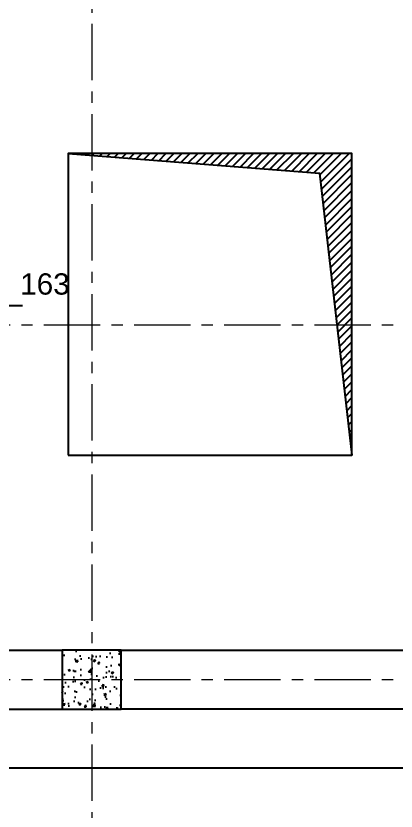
# Model space of a CAD drawing. Header units: millimetres. Extents: x 3220 to 226993, y 817 to 176024.
# Drawn here: x 46160 to 49373, y 154680 to 161406 of the extents above; entities that cross this region are included whole.
import ezdxf

# ---------------------------------------------------------------- set-up
doc = ezdxf.new("R2010")
doc.units = ezdxf.units.MM
doc.linetypes.add('AXES', pattern=[50.8, 31.75, -6.35, 6.35, -6.35])
doc.linetypes.add('HARTLIJN', pattern=[1, 0.84, -0.08, 0, -0.08])
doc.layers.add('Axe', color=1, linetype='AXES', lineweight=9)
doc.layers.add('HARTLIJN', color=1, linetype='HARTLIJN')
doc.layers.add('Repère', color=76, linetype='Continuous')
doc.styles.get("Standard").update_dxf_attribs({"font": 'arial.ttf'})

# ---------------------------------------------------------------- blocks, each defined once
blk = doc.blocks.new("SYST7ME D'AXE")
at = {"layer": 'Axe', "ltscale": 15}
for p, q in [((6000, 18500), (6000, -6500)), ((-500, 3000), (15500, 3000)), ((-500, 0), (15500, 0))]:
    blk.add_line(p, q, dxfattribs=at)
blk = doc.blocks.new('Level 0m')
h = blk.add_hatch()
h.set_pattern_fill('ANSI31', color=256, scale=15)
h.paths.add_polyline_path([(8200, -13550), (6000, -13550), (6000, -13565.7), (7924.4, -13717.2), (8072.8, -15000), (8200, -15000)])
h.paths.add_polyline_path([(8200, -15000), (8072.8, -15000), (8200, -16100)])
h.paths.add_polyline_path([(6000, -13550), (5800, -13550), (6000, -13565.7)])
h = blk.add_hatch()
h.set_pattern_fill('AR-CONC', color=256)
h.set_pattern_definition([(50, (-172579.41, -107209.63), (182.18467, -15.93909), [19.05, -209.55]), (355, (-172579.4, -107209.63), (-35.24342, 191.05685), [15.24, -167.64058]), (100.45144, (-172564.23, -107210.96), (146.94125, 175.11775), [16.19001, -178.09024]), (46.1842, (-172579.4, -107158.83), (271.07904, -42.04233), [28.575, -314.325]), (96.63556, (-172556.82, -107162.33), (237.40413, 247.42612), [24.28502, -267.1356]), (351.18415, (-172579.4, -107158.83), (237.40413, 247.42612), [22.85997, -251.45973]), (21, (-172554.01, -107171.53), (151.61439, -102.2652), [19.05, -209.55]), (326, (-172554, -107171.53), (61.80203, 184.18797), [15.24, -167.64]), (71.45144, (-172541.37, -107180.05), (213.41642, 81.92277), [16.19001, -178.08994]), (37.5, (-172579.41, -107209.63), (3.088603, 84.555039), [0, -165.608, 0, -170.18, 0, -168.275]), (7.5, (-172579.41, -107209.63), (66.819663, 100.180575), [0, -97.028, 0, -161.798, 0, -64.135]), (327.5, (-172636.05, -107209.63), (135.590595, -5.728744), [0, -63.5, 0, -198.12, 0, -262.89]), (317.5, (-172661.45, -107209.63), (148.12918, 25.42649), [0, -82.55, 0, -131.572, 0, -186.69])])
h.paths.add_polyline_path([(6000, -17750), (5750, -17750), (5750, -18000), (6000, -18000)])
h.paths.add_polyline_path([(6250, -17750), (6000, -17750), (6000, -18000), (6250, -18000)])
h.paths.add_polyline_path([(6250, -18000), (6000, -18000), (6000, -18250), (6250, -18250)])
h.paths.add_polyline_path([(6000, -18000), (5750, -18000), (5750, -18250), (6000, -18250)])
for p, q in [((3250, -17750), (5750, -17750)), ((6250, -17750), (8750, -17750)), ((3250, -18250), (5750, -18250)), ((8750, -18250), (6250, -18250))]:
    blk.add_line(p, q)
for points in [[(5800, -16100), (8200, -16100), (8200, -13550), (5800, -13550)], [(5750, -18250), (6250, -18250), (6250, -17750), (5750, -17750)]]:
    blk.add_lwpolyline(points, close=True)
blk.add_lwpolyline([(5800, -13550), (7924.4, -13717.2), (8200, -16100)])
at = {"color": 34}
blk.add_lwpolyline([(15242.5, -18250), (15242.5, -18250, -0.414214), (14742.5, -18750), (250, -18750, -0.414214), (-250, -18250), (-250, -18250)], format="xyb", dxfattribs=at)
blk.add_blockref("SYST7ME D'AXE", (0, -18000))
blk = doc.blocks.new('163 T')
at = {"layer": 'HARTLIJN'}
blk.add_line((1415.1, 0), (-1439.2, 0), dxfattribs=at)

msp = doc.modelspace()

# ---------------------------------------------------------------- block references
at = {"color": 2}
msp.add_blockref('Level 0m', (40800, 173791.8), dxfattribs=at)
msp.add_blockref('163 T', (44800, 158954.8))

# ---------------------------------------------------------------- texts
at = {"layer": 'Repère', "insert": (46195.1, 159228.6), "char_height": 180, "attachment_point": 1}
msp.add_mtext_dynamic_manual_height_columns('163', width=631.382, gutter_width=12.5, heights=[0], dxfattribs=at)

doc.saveas('drawing.dxf')
